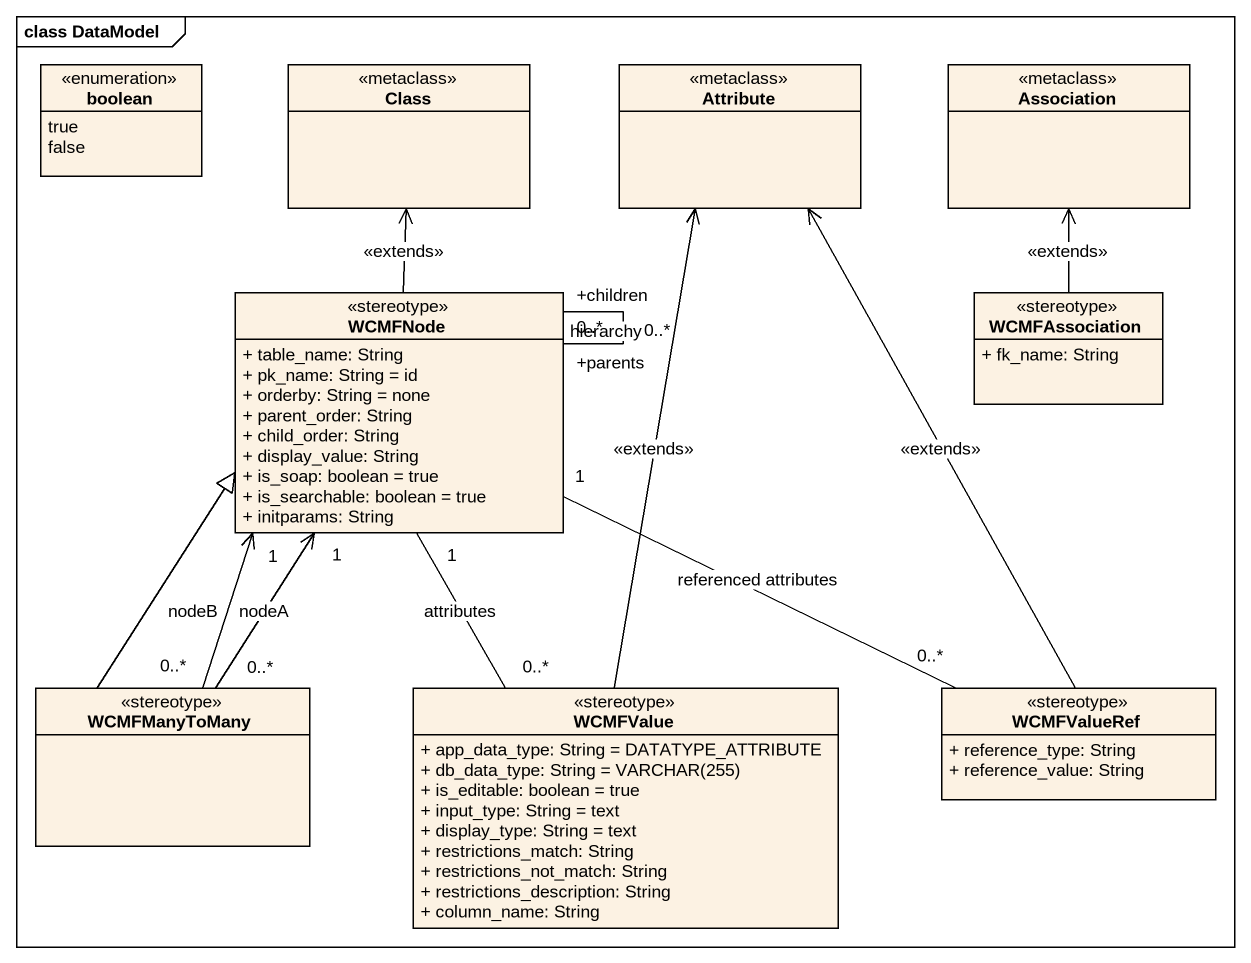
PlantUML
@startuml
mainframe class DataModel
hide circle
hide empty members
skinparam classAttributeIconSize 0
enum boolean {
  true
  false
}
class "Class" as Class_ <<metaclass>>
class Attribute <<metaclass>>
class Association <<metaclass>>
class WCMFNode <<stereotype>> {
  + table_name: String
  + pk_name: String = id
  + orderby: String = none
  + parent_order: String
  + child_order: String
  + display_value: String
  + is_soap: boolean = true
  + is_searchable: boolean = true
  + initparams: String
}
class WCMFAssociation <<stereotype>> {
  + fk_name: String
}
class WCMFManyToMany <<stereotype>>
class WCMFValue <<stereotype>> {
  + app_data_type: String = DATATYPE_ATTRIBUTE
  {field} + db_data_type: String = VARCHAR(255)
  + is_editable: boolean = true
  + input_type: String = text
  + display_type: String = text
  + restrictions_match: String
  + restrictions_not_match: String
  + restrictions_description: String
  + column_name: String
}
class WCMFValueRef <<stereotype>> {
  + reference_type: String
  + reference_value: String
}
WCMFNode -up-> Class_ : <<extends>>
WCMFNode "+parents\n0..*" -- "+children\n0..*" WCMFNode : hierarchy
WCMFNode "1" -- "0..*" WCMFValue : attributes
WCMFNode "1" -right- "0..*" WCMFValueRef : referenced attributes
WCMFAssociation -up-> Association : <<extends>>
WCMFManyToMany "0..*" -up-> "1" WCMFNode : nodeA
WCMFManyToMany "0..*" -up-> "1" WCMFNode : nodeB
WCMFManyToMany -up-|> WCMFNode
WCMFValue -up-> Attribute : <<extends>>
WCMFValueRef -up-> Attribute : <<extends>>
@enduml
